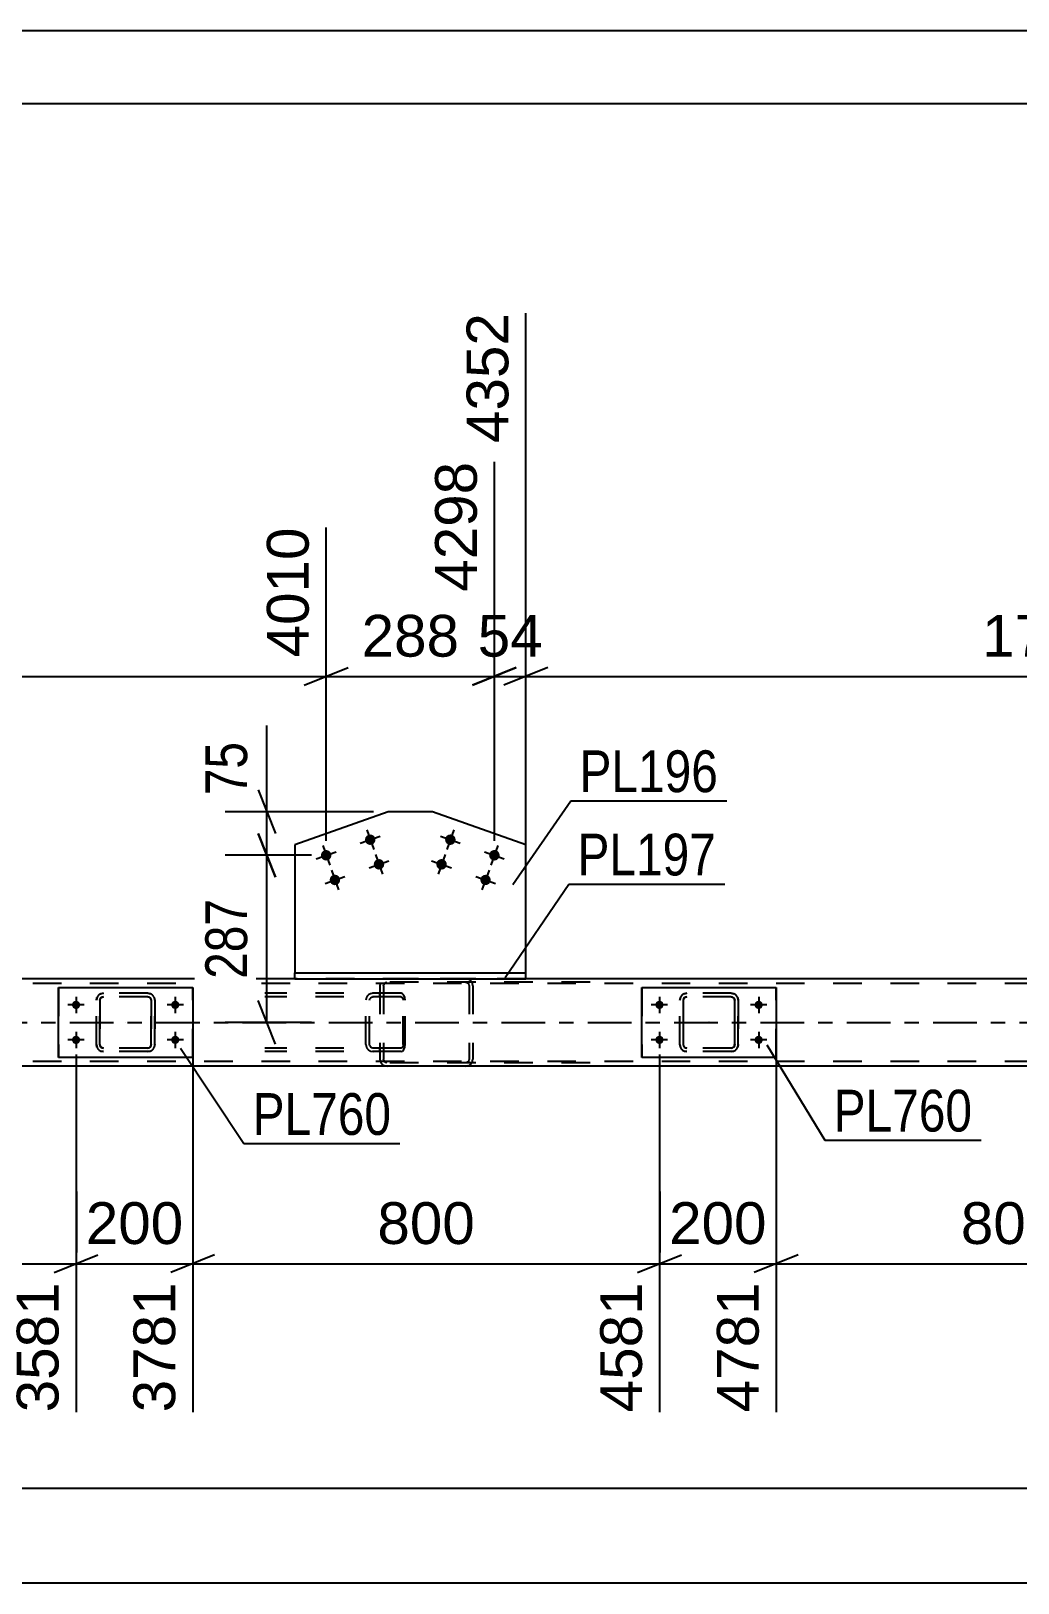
# Model space of a CAD drawing. Header units: millimetres. Extents: x -88 to 753, y -403 to 191.
# Drawn here: x 124.5 to 192.1, y 84.7 to 191.1 of the extents above; entities that cross this region are included whole.
import ezdxf

# ---------------------------------------------------------------- set-up
doc = ezdxf.new("R2010")
doc.units = ezdxf.units.MM
doc.linetypes.add('DXK_LINE_DOT2', pattern=[3.9198, 1.9599, -1.9599])
doc.linetypes.add('DXK_LINE_DOT3', pattern=[5.9187, 2.979, -0.9799, 0.9799, -0.9799])
doc.styles.add('Arial', font='arial.ttf', dxfattribs={"height": 0.2})
doc.styles.add('Arial Narrow', font='ARIALN.TTF', dxfattribs={"height": 0.2})

# ---------------------------------------------------------------- blocks, each defined once
blk = doc.blocks.new('Unknown-317404679-1115')
at = {"color": 5, "linetype": 'Continuous'}
for p, q in [((752.89, 191.12), (-88.11, 191.12)), ((747.89, 186.12), (-83.11, 186.12))]:
    blk.add_line(p, q, dxfattribs=at)
blk = doc.blocks.new('Part-317404679-1722 - 1690')
at = {"color": 7, "linetype": 'DXK_LINE_DOT2'}
for p, q in [((149.85, 125.14), (140.5, 125.14)), ((149.85, 124.9), (140.5, 124.9)), ((147.47, 124.85), (147.44, 124.66)), ((147.44, 121.62), (147.44, 124.66)), ((147.69, 124.66), (147.71, 124.75)), ((147.69, 121.62), (147.69, 124.66)), ((147.71, 124.75), (147.76, 124.83)), ((147.94, 125.14), (147.75, 125.11)), ((147.76, 124.83), (147.84, 124.88)), ((147.84, 124.88), (147.94, 124.9)), ((148.38, 124.9), (148.38, 125.14)), ((149.95, 125.11), (149.85, 125.14)), ((149.85, 124.9), (149.9, 124.88)), ((149.9, 124.88), (149.95, 124.83)), ((150.04, 125), (149.95, 125.11)), ((149.95, 124.83), (149.98, 124.75)), ((149.98, 124.75), (149.99, 124.66)), ((149.99, 121.62), (149.99, 124.66)), ((150.1, 124.85), (150.04, 125)), ((150.12, 124.66), (150.1, 124.85)), ((150.12, 121.62), (150.12, 124.66)), ((149.85, 121.38), (140.5, 121.38)), ((147.44, 121.62), (147.47, 121.44)), ((147.71, 121.53), (147.69, 121.62)), ((147.76, 121.45), (147.71, 121.53)), ((147.84, 121.4), (147.76, 121.45)), ((147.94, 121.38), (147.84, 121.4)), ((148.38, 121.14), (148.38, 121.38)), ((149.9, 121.4), (149.85, 121.38)), ((149.95, 121.45), (149.9, 121.4)), ((149.98, 121.53), (149.95, 121.45)), ((149.99, 121.62), (149.98, 121.53)), ((150.04, 121.28), (150.1, 121.44)), ((150.1, 121.44), (150.12, 121.62)), ((149.85, 121.14), (140.5, 121.14)), ((147.75, 121.18), (147.94, 121.14)), ((149.85, 121.14), (149.95, 121.18)), ((149.95, 121.18), (150.04, 121.28))]:
    blk.add_line(p, q, dxfattribs=at)
for centre, start, end in [((147.92, 124.65), 111.1513, 156.1049), ((147.92, 121.64), 203.8951, 248.8487)]:
    blk.add_arc(centre, 0.492, start, end, dxfattribs=at)
blk = doc.blocks.new('Part-317404679-1706 - 1690')
at = {"color": 2, "linetype": 'Continuous'}
for p, q in [((148.96, 137.59), (142.55, 135.32)), ((151.99, 137.59), (148.96, 137.59)), ((158.4, 135.32), (151.99, 137.59)), ((142.55, 135.32), (142.55, 126.54)), ((158.4, 126.54), (158.4, 135.32))]:
    blk.add_line(p, q, dxfattribs=at)
at = {"color": 7, "linetype": 'DXK_LINE_DOT2'}
blk.add_line((142.55, 126.54), (158.4, 126.54), dxfattribs=at)
blk = doc.blocks.new('Part-317404679-1721 - 1690')
at = {"color": 2, "linetype": 'Continuous'}
for p, q in [((142.55, 126.14), (142.55, 126.54)), ((142.55, 126.54), (158.4, 126.54)), ((142.55, 126.14), (158.4, 126.14)), ((158.4, 126.14), (158.4, 126.54))]:
    blk.add_line(p, q, dxfattribs=at)
blk = doc.blocks.new('Part-317404679-1756 - 1690')
at = {"color": 7, "linetype": 'DXK_LINE_DOT2'}
for p, q in [((128.96, 124.66), (128.99, 124.85)), ((129, 124.85), (128.96, 124.66)), ((128.96, 121.62), (128.96, 124.66)), ((128.96, 124.66), (128.96, 124.66)), ((128.96, 121.62), (128.96, 124.66)), ((129.2, 124.66), (129.22, 124.75)), ((129.22, 124.75), (129.2, 124.66)), ((129.2, 121.62), (129.2, 124.66)), ((129.2, 124.66), (129.2, 124.66)), ((129.2, 124.66), (129.2, 121.62)), ((129.22, 124.75), (129.27, 124.83)), ((129.27, 124.83), (129.22, 124.75)), ((129.25, 125.11), (129.44, 125.14)), ((129.25, 125.11), (129.26, 125.11)), ((129.44, 125.14), (129.26, 125.11)), ((129.27, 124.83), (129.35, 124.88)), ((129.35, 124.88), (129.27, 124.83)), ((129.35, 124.88), (129.44, 124.9)), ((129.44, 124.9), (129.35, 124.88)), ((132.48, 125.14), (129.44, 125.14)), ((132.48, 124.9), (129.44, 124.9)), ((132.48, 125.14), (132.66, 125.11)), ((132.67, 125.11), (132.48, 125.14)), ((132.48, 124.9), (132.57, 124.88)), ((132.57, 124.88), (132.48, 124.9)), ((132.57, 124.88), (132.57, 124.88)), ((132.57, 124.88), (132.65, 124.83)), ((132.65, 124.83), (132.57, 124.88)), ((132.65, 124.83), (132.7, 124.75)), ((132.7, 124.75), (132.65, 124.83)), ((132.7, 124.75), (132.72, 124.66)), ((132.72, 124.66), (132.7, 124.75)), ((132.72, 121.62), (132.72, 124.66)), ((132.72, 124.66), (132.72, 124.66)), ((132.72, 124.66), (132.72, 121.62)), ((132.92, 124.85), (132.96, 124.66)), ((132.96, 124.66), (132.93, 124.85)), ((132.96, 121.62), (132.96, 124.66)), ((132.96, 124.66), (132.96, 124.66)), ((132.96, 124.66), (132.96, 121.62)), ((128.96, 121.62), (128.96, 121.62)), ((128.99, 121.44), (128.96, 121.62)), ((128.96, 121.62), (129, 121.44)), ((129.2, 121.62), (129.2, 121.62)), ((129.22, 121.53), (129.2, 121.62)), ((129.2, 121.62), (129.22, 121.53)), ((129.27, 121.45), (129.22, 121.53)), ((129.22, 121.53), (129.27, 121.45)), ((129.35, 121.4), (129.27, 121.45)), ((129.27, 121.45), (129.35, 121.4)), ((129.44, 121.38), (129.35, 121.4)), ((129.35, 121.4), (129.44, 121.38)), ((132.48, 121.38), (129.44, 121.38)), ((132.57, 121.4), (132.48, 121.38)), ((132.48, 121.38), (132.57, 121.4)), ((132.65, 121.45), (132.57, 121.4)), ((132.57, 121.4), (132.65, 121.45)), ((132.57, 121.4), (132.57, 121.4)), ((132.7, 121.53), (132.65, 121.45)), ((132.65, 121.45), (132.7, 121.53)), ((132.72, 121.62), (132.7, 121.53)), ((132.7, 121.53), (132.72, 121.62)), ((132.72, 121.62), (132.72, 121.62)), ((132.96, 121.62), (132.92, 121.44)), ((132.93, 121.44), (132.96, 121.62)), ((132.96, 121.62), (132.96, 121.62)), ((129.25, 121.18), (129.26, 121.18)), ((129.44, 121.14), (129.25, 121.18)), ((129.26, 121.18), (129.44, 121.14)), ((132.48, 121.14), (129.44, 121.14)), ((132.66, 121.18), (132.48, 121.14)), ((132.48, 121.14), (132.67, 121.18))]:
    blk.add_line(p, q, dxfattribs=at)
at = {"color": 7, "linetype": 'DXK_LINE_DOT3'}
blk.add_line((130.96, 123.14), (130.95, 123.14), dxfattribs=at)
at = {"color": 7, "linetype": 'DXK_LINE_DOT2'}
for centre, start, end in [((129.44, 124.66), 112.5, 157.5), ((129.44, 124.66), 112.5, 157.5), ((132.48, 124.66), 22.5, 67.5), ((132.48, 124.66), 22.5, 67.5), ((129.44, 121.62), 202.5, 247.5), ((129.44, 121.62), 202.5, 247.5), ((132.48, 121.62), 292.5, 337.5), ((132.48, 121.62), 292.5, 337.5)]:
    blk.add_arc(centre, 0.48, start, end, dxfattribs=at)
blk = doc.blocks.new('Part-317404679-1833 - 1690')
at = {"color": 2, "linetype": 'Continuous'}
for p, q in [((126.36, 120.74), (126.36, 125.54)), ((126.36, 125.54), (126.36, 125.54)), ((126.36, 125.54), (135.56, 125.54)), ((135.56, 125.54), (135.56, 120.74)), ((126.36, 120.74), (126.36, 120.74)), ((135.56, 120.74), (126.36, 120.74))]:
    blk.add_line(p, q, dxfattribs=at)
at = {"color": 7, "linetype": 'DXK_LINE_DOT2'}
for p, q in [((126.36, 125.54), (126.36, 120.74)), ((126.36, 125.54), (126.36, 125.54)), ((135.56, 120.74), (135.56, 125.54)), ((126.36, 120.74), (126.36, 120.74))]:
    blk.add_line(p, q, dxfattribs=at)
blk = doc.blocks.new('Bolt-317404679-1870 - 1690')
at = {"linetype": 'Continuous'}
for points in [[(153.56, 135.55, -1), (152.88, 135.79, -1)], [(152.96, 133.86, -1), (152.28, 134.1, -1)], [(156.58, 134.48, -1), (155.9, 134.72, -1)], [(155.97, 132.79, -1), (155.3, 133.03, -1)]]:
    blk.add_hatch(color=1, dxfattribs=at).paths.add_polyline_path(points)
at = {"color": 1, "linetype": 'Continuous'}
for p, q in [((153.46, 136.35), (152.98, 134.99)), ((152.54, 135.91), (153.9, 135.43)), ((156.48, 135.28), (156, 133.92)), ((151.94, 134.22), (153.3, 133.74)), ((152.86, 134.65), (152.38, 133.3)), ((155.56, 134.84), (156.92, 134.36)), ((154.96, 133.15), (156.31, 132.67)), ((155.88, 133.58), (155.39, 132.23))]:
    blk.add_line(p, q, dxfattribs=at)
blk = doc.blocks.new('Bolt-317404679-1871 - 1690')
at = {"linetype": 'Continuous'}
for points in [[(127.28, 124.34), (127.29, 124.4), (127.31, 124.46), (127.34, 124.51), (127.37, 124.55), (127.42, 124.59), (127.48, 124.61), (127.53, 124.62), (127.59, 124.62), (127.65, 124.61), (127.7, 124.59), (127.75, 124.55), (127.79, 124.51), (127.82, 124.46), (127.84, 124.4), (127.84, 124.34), (127.84, 124.28), (127.82, 124.23), (127.79, 124.18), (127.75, 124.13), (127.7, 124.1), (127.65, 124.08), (127.59, 124.06), (127.53, 124.06), (127.48, 124.08), (127.42, 124.1), (127.37, 124.13), (127.34, 124.18), (127.31, 124.23), (127.29, 124.28)], [(134.08, 124.34), (134.09, 124.4), (134.11, 124.46), (134.14, 124.51), (134.17, 124.55), (134.22, 124.59), (134.28, 124.61), (134.33, 124.62), (134.39, 124.62), (134.45, 124.61), (134.5, 124.59), (134.55, 124.55), (134.59, 124.51), (134.62, 124.46), (134.64, 124.4), (134.64, 124.34), (134.64, 124.28), (134.62, 124.23), (134.59, 124.18), (134.55, 124.13), (134.5, 124.1), (134.45, 124.08), (134.39, 124.06), (134.33, 124.06), (134.28, 124.08), (134.22, 124.1), (134.17, 124.13), (134.14, 124.18), (134.11, 124.23), (134.09, 124.28)], [(127.28, 121.94), (127.29, 122), (127.31, 122.06), (127.34, 122.11), (127.37, 122.15), (127.42, 122.19), (127.48, 122.21), (127.53, 122.22), (127.59, 122.22), (127.65, 122.21), (127.7, 122.19), (127.75, 122.15), (127.79, 122.11), (127.82, 122.06), (127.84, 122), (127.84, 121.94), (127.84, 121.88), (127.82, 121.83), (127.79, 121.78), (127.75, 121.73), (127.7, 121.7), (127.65, 121.68), (127.59, 121.66), (127.53, 121.66), (127.48, 121.68), (127.42, 121.7), (127.37, 121.73), (127.34, 121.78), (127.31, 121.83), (127.29, 121.88)], [(134.08, 121.94), (134.09, 122), (134.11, 122.06), (134.14, 122.11), (134.17, 122.15), (134.22, 122.19), (134.28, 122.21), (134.33, 122.22), (134.39, 122.22), (134.45, 122.21), (134.5, 122.19), (134.55, 122.15), (134.59, 122.11), (134.62, 122.06), (134.64, 122), (134.64, 121.94), (134.64, 121.88), (134.62, 121.83), (134.59, 121.78), (134.55, 121.73), (134.5, 121.7), (134.45, 121.68), (134.39, 121.66), (134.33, 121.66), (134.28, 121.68), (134.22, 121.7), (134.17, 121.73), (134.14, 121.78), (134.11, 121.83), (134.09, 121.88)]]:
    blk.add_hatch(color=1, dxfattribs=at).paths.add_polyline_path(points)
at = {"color": 1, "linetype": 'Continuous'}
for p, q in [((127.56, 124.9), (127.56, 123.78)), ((134.36, 124.9), (134.36, 123.78)), ((128.12, 124.34), (127, 124.34)), ((134.92, 124.34), (133.8, 124.34)), ((127.56, 122.5), (127.56, 121.38)), ((134.36, 122.5), (134.36, 121.38)), ((128.12, 121.94), (127, 121.94)), ((134.92, 121.94), (133.8, 121.94))]:
    blk.add_line(p, q, dxfattribs=at)
blk = doc.blocks.new('Bolt-317404679-1898 - 1690')
at = {"linetype": 'Continuous'}
for points in [[(148.07, 135.79, -1), (147.39, 135.55, -1)], [(145.05, 134.72, -1), (144.37, 134.48, -1)], [(148.67, 134.1, -1), (147.99, 133.86, -1)], [(145.65, 133.03, -1), (144.97, 132.79, -1)]]:
    blk.add_hatch(color=1, dxfattribs=at).paths.add_polyline_path(points)
at = {"color": 1, "linetype": 'Continuous'}
for p, q in [((147.49, 136.35), (147.97, 134.99)), ((144.47, 135.28), (144.95, 133.92)), ((147.05, 135.43), (148.41, 135.91)), ((144.03, 134.36), (145.39, 134.84)), ((147.65, 133.74), (149.01, 134.22)), ((148.09, 134.65), (148.57, 133.3)), ((144.63, 132.67), (145.99, 133.15)), ((145.07, 133.58), (145.55, 132.23))]:
    blk.add_line(p, q, dxfattribs=at)
blk = doc.blocks.new('Part-317404679-1909 - 1690')
at = {"color": 7, "linetype": 'DXK_LINE_DOT2'}
for p, q in [((148.41, 125.8), (148.38, 125.66)), ((148.38, 125.66), (148.38, 120.62)), ((148.42, 125.85), (148.41, 125.8)), ((148.64, 125.66), (148.66, 125.75)), ((148.64, 125.66), (148.64, 120.62)), ((148.66, 125.75), (148.72, 125.83)), ((148.9, 126.14), (148.7, 126.11)), ((148.72, 125.83), (148.8, 125.88)), ((148.8, 125.88), (148.9, 125.9)), ((162.8, 126.14), (148.9, 126.14)), ((162.8, 125.9), (148.9, 125.9)), ((154.45, 126.11), (154.26, 126.14)), ((154.26, 125.9), (154.36, 125.88)), ((154.36, 125.88), (154.44, 125.83)), ((154.44, 125.83), (154.5, 125.75)), ((154.5, 125.75), (154.51, 125.66)), ((154.51, 125.66), (154.51, 120.62)), ((154.74, 125.8), (154.73, 125.85)), ((154.77, 125.66), (154.74, 125.8)), ((154.77, 125.66), (154.77, 120.62)), ((148.38, 120.62), (148.4, 120.54)), ((148.4, 120.54), (148.42, 120.44)), ((148.66, 120.53), (148.64, 120.62)), ((148.72, 120.45), (148.66, 120.53)), ((148.8, 120.4), (148.72, 120.45)), ((148.9, 120.38), (148.8, 120.4)), ((162.8, 120.38), (148.9, 120.38)), ((154.36, 120.4), (154.26, 120.38)), ((154.44, 120.45), (154.36, 120.4)), ((154.5, 120.53), (154.44, 120.45)), ((154.51, 120.62), (154.5, 120.53)), ((154.73, 120.44), (154.75, 120.54)), ((154.75, 120.54), (154.77, 120.62)), ((148.7, 120.18), (148.9, 120.14)), ((162.8, 120.14), (148.9, 120.14)), ((154.26, 120.14), (154.45, 120.18))]:
    blk.add_line(p, q, dxfattribs=at)
for centre, start, end in [((154.28, 125.64), 24.32, 69.2417), ((148.88, 120.64), 204.32, 249.2417), ((154.28, 120.64), 290.7583, 335.68)]:
    blk.add_arc(centre, 0.496, start, end, dxfattribs=at)
blk = doc.blocks.new('Part-317404679-1937 - 1690')
at = {"color": 2, "linetype": 'Continuous'}
for p, q in [((166.36, 120.74), (166.36, 125.54)), ((166.36, 125.54), (166.36, 125.54)), ((166.36, 125.54), (175.56, 125.54)), ((175.56, 125.54), (175.56, 120.74)), ((166.36, 120.74), (166.36, 120.74)), ((175.56, 120.74), (166.36, 120.74))]:
    blk.add_line(p, q, dxfattribs=at)
at = {"color": 7, "linetype": 'DXK_LINE_DOT2'}
for p, q in [((166.36, 125.54), (166.36, 120.74)), ((166.36, 125.54), (166.36, 125.54)), ((175.56, 120.74), (175.56, 125.54)), ((166.36, 120.74), (166.36, 120.74))]:
    blk.add_line(p, q, dxfattribs=at)
blk = doc.blocks.new('Part-317404679-1938 - 1690')
at = {"color": 7, "linetype": 'DXK_LINE_DOT2'}
for p, q in [((168.95, 124.66), (168.99, 124.85)), ((168.95, 124.66), (168.96, 124.66)), ((168.95, 121.62), (168.95, 124.66)), ((169, 124.85), (168.96, 124.66)), ((168.96, 121.62), (168.96, 124.66)), ((169.21, 124.75), (169.19, 124.66)), ((169.2, 124.66), (169.19, 124.66)), ((169.19, 124.66), (169.19, 121.62)), ((169.2, 124.66), (169.22, 124.75)), ((169.2, 121.62), (169.2, 124.66)), ((169.26, 124.83), (169.21, 124.75)), ((169.22, 124.75), (169.27, 124.83)), ((169.25, 125.11), (169.43, 125.14)), ((169.25, 125.11), (169.26, 125.11)), ((169.44, 125.14), (169.26, 125.11)), ((169.34, 124.88), (169.26, 124.83)), ((169.27, 124.83), (169.35, 124.88)), ((169.43, 124.9), (169.34, 124.88)), ((169.35, 124.88), (169.44, 124.9)), ((172.48, 125.14), (169.43, 125.14)), ((172.48, 124.9), (169.43, 124.9)), ((172.47, 125.14), (172.66, 125.11)), ((172.57, 124.88), (172.47, 124.9)), ((172.66, 125.11), (172.48, 125.14)), ((172.48, 124.9), (172.57, 124.88)), ((172.57, 124.88), (172.57, 124.88)), ((172.57, 124.88), (172.65, 124.83)), ((172.64, 124.83), (172.57, 124.88)), ((172.7, 124.75), (172.64, 124.83)), ((172.65, 124.83), (172.7, 124.75)), ((172.7, 124.75), (172.72, 124.66)), ((172.71, 124.66), (172.7, 124.75)), ((172.72, 124.66), (172.71, 124.66)), ((172.71, 124.66), (172.71, 121.62)), ((172.72, 121.62), (172.72, 124.66)), ((172.92, 124.85), (172.95, 124.66)), ((172.96, 124.66), (172.92, 124.85)), ((172.96, 124.66), (172.95, 124.66)), ((172.95, 124.66), (172.95, 121.62)), ((172.96, 121.62), (172.96, 124.66)), ((168.96, 121.62), (168.95, 121.62)), ((168.99, 121.44), (168.95, 121.62)), ((168.96, 121.62), (169, 121.44)), ((169.19, 121.62), (169.2, 121.62)), ((169.19, 121.62), (169.21, 121.53)), ((169.22, 121.53), (169.2, 121.62)), ((169.21, 121.53), (169.26, 121.45)), ((169.27, 121.45), (169.22, 121.53)), ((169.26, 121.45), (169.34, 121.4)), ((169.35, 121.4), (169.27, 121.45)), ((169.34, 121.4), (169.43, 121.38)), ((169.44, 121.38), (169.35, 121.4)), ((172.48, 121.38), (169.43, 121.38)), ((172.47, 121.38), (172.57, 121.4)), ((172.57, 121.4), (172.48, 121.38)), ((172.65, 121.45), (172.57, 121.4)), ((172.57, 121.4), (172.64, 121.45)), ((172.57, 121.4), (172.57, 121.4)), ((172.64, 121.45), (172.7, 121.53)), ((172.7, 121.53), (172.65, 121.45)), ((172.72, 121.62), (172.7, 121.53)), ((172.7, 121.53), (172.71, 121.62)), ((172.71, 121.62), (172.72, 121.62)), ((172.95, 121.62), (172.92, 121.44)), ((172.92, 121.44), (172.96, 121.62)), ((172.95, 121.62), (172.96, 121.62)), ((169.25, 121.18), (169.26, 121.18)), ((169.43, 121.14), (169.25, 121.18)), ((169.26, 121.18), (169.44, 121.14)), ((172.48, 121.14), (169.43, 121.14)), ((172.66, 121.18), (172.47, 121.14)), ((172.48, 121.14), (172.66, 121.18))]:
    blk.add_line(p, q, dxfattribs=at)
at = {"color": 7, "linetype": 'DXK_LINE_DOT3'}
blk.add_line((170.96, 123.14), (170.95, 123.14), dxfattribs=at)
at = {"color": 7, "linetype": 'DXK_LINE_DOT2'}
for centre, start, end in [((169.43, 124.66), 112.5, 157.5), ((169.44, 124.66), 112.5, 157.5), ((172.47, 124.66), 22.5, 67.5), ((172.48, 124.66), 22.5, 67.5), ((169.43, 121.62), 202.5, 247.5), ((169.44, 121.62), 202.5, 247.5), ((172.47, 121.62), 292.5, 337.5), ((172.48, 121.62), 292.5, 337.5)]:
    blk.add_arc(centre, 0.48, start, end, dxfattribs=at)
blk = doc.blocks.new('Part-317404679-1950 - 1690')
at = {"color": 7, "linetype": 'DXK_LINE_DOT2'}
for p, q in [((616.53, 125.82), (38.36, 125.82)), ((158.4, 126.14), (142.55, 126.14)), ((616.53, 120.46), (38.36, 120.46))]:
    blk.add_line(p, q, dxfattribs=at)
at = {"color": 2, "linetype": 'Continuous'}
for p, q in [((142.55, 126.14), (72.92, 126.14)), ((227.68, 126.14), (158.4, 126.14)), ((612.53, 120.14), (38.36, 120.14))]:
    blk.add_line(p, q, dxfattribs=at)
at = {"color": 7, "linetype": 'DXK_LINE_DOT3'}
blk.add_line((38.36, 123.14), (616.53, 123.14), dxfattribs=at)
blk = doc.blocks.new('Bolt-317404679-1970 - 1690')
at = {"linetype": 'Continuous'}
for points in [[(167.28, 124.34), (167.29, 124.4), (167.3, 124.46), (167.33, 124.51), (167.37, 124.55), (167.42, 124.59), (167.47, 124.61), (167.53, 124.62), (167.59, 124.62), (167.65, 124.61), (167.7, 124.59), (167.75, 124.55), (167.79, 124.51), (167.81, 124.46), (167.83, 124.4), (167.84, 124.34), (167.83, 124.28), (167.81, 124.23), (167.79, 124.18), (167.75, 124.13), (167.7, 124.1), (167.65, 124.08), (167.59, 124.06), (167.53, 124.06), (167.47, 124.08), (167.42, 124.1), (167.37, 124.13), (167.33, 124.18), (167.3, 124.23), (167.29, 124.28)], [(174.08, 124.34), (174.09, 124.4), (174.1, 124.46), (174.13, 124.51), (174.17, 124.55), (174.22, 124.59), (174.27, 124.61), (174.33, 124.62), (174.39, 124.62), (174.45, 124.61), (174.5, 124.59), (174.55, 124.55), (174.59, 124.51), (174.61, 124.46), (174.63, 124.4), (174.64, 124.34), (174.63, 124.28), (174.61, 124.23), (174.59, 124.18), (174.55, 124.13), (174.5, 124.1), (174.45, 124.08), (174.39, 124.06), (174.33, 124.06), (174.27, 124.08), (174.22, 124.1), (174.17, 124.13), (174.13, 124.18), (174.1, 124.23), (174.09, 124.28)], [(167.28, 121.94), (167.29, 122), (167.3, 122.06), (167.33, 122.11), (167.37, 122.15), (167.42, 122.19), (167.47, 122.21), (167.53, 122.22), (167.59, 122.22), (167.65, 122.21), (167.7, 122.19), (167.75, 122.15), (167.79, 122.11), (167.81, 122.06), (167.83, 122), (167.84, 121.94), (167.83, 121.88), (167.81, 121.83), (167.79, 121.78), (167.75, 121.73), (167.7, 121.7), (167.65, 121.68), (167.59, 121.66), (167.53, 121.66), (167.47, 121.68), (167.42, 121.7), (167.37, 121.73), (167.33, 121.78), (167.3, 121.83), (167.29, 121.88)], [(174.08, 121.94), (174.09, 122), (174.1, 122.06), (174.13, 122.11), (174.17, 122.15), (174.22, 122.19), (174.27, 122.21), (174.33, 122.22), (174.39, 122.22), (174.45, 122.21), (174.5, 122.19), (174.55, 122.15), (174.59, 122.11), (174.61, 122.06), (174.63, 122), (174.64, 121.94), (174.63, 121.88), (174.61, 121.83), (174.59, 121.78), (174.55, 121.73), (174.5, 121.7), (174.45, 121.68), (174.39, 121.66), (174.33, 121.66), (174.27, 121.68), (174.22, 121.7), (174.17, 121.73), (174.13, 121.78), (174.1, 121.83), (174.09, 121.88)]]:
    blk.add_hatch(color=1, dxfattribs=at).paths.add_polyline_path(points)
at = {"color": 1, "linetype": 'Continuous'}
for p, q in [((167.56, 124.9), (167.56, 123.78)), ((174.36, 124.9), (174.36, 123.78)), ((168.12, 124.34), (167, 124.34)), ((174.92, 124.34), (173.8, 124.34)), ((167.56, 122.5), (167.56, 121.38)), ((174.36, 122.5), (174.36, 121.38)), ((168.12, 121.94), (167, 121.94)), ((174.92, 121.94), (173.8, 121.94))]:
    blk.add_line(p, q, dxfattribs=at)
blk = doc.blocks.new('StraightDimension-317404679-13838 - 1690')
at = {"color": 7, "linetype": 'Continuous'}
for p, q in [((167.56, 120.94), (167.56, 96.41)), ((175.56, 120.94), (175.56, 96.41)), ((166.06, 106), (169.06, 107.2)), ((167.56, 106.6), (175.56, 106.6)), ((177.06, 107.2), (174.06, 106))]:
    blk.add_line(p, q, dxfattribs=at)
at = {"color": 0}
blk.add_wipeout([(175.49, 107.35), (175.49, 111.55), (167.62, 111.55), (167.62, 107.35)], dxfattribs=at)
at = {"color": 0, "linetype": 'Continuous'}
blk.add_wipeout([(174.96, 105.9), (170.76, 105.9), (170.76, 95.81), (174.96, 95.81)], dxfattribs=at)
at = {"color": 3, "style": 'Arial'}
blk.add_text('200', height=2.865, dxfattribs=at).set_placement((168.22, 107.95))
at = {"color": 3, "linetype": 'Continuous', "style": 'Arial'}
blk.add_text('4781', height=2.865, rotation=90.0002, dxfattribs=at).set_placement((174.36, 96.41))
blk = doc.blocks.new('StraightDimension-317404679-14705 - 1690')
at = {"color": 7, "linetype": 'Continuous'}
for p, q in [((140.64, 137.59), (140.64, 143.5)), ((140.64, 137.59), (140.64, 143.5)), ((140.04, 139.09), (141.24, 136.09)), ((147.96, 137.59), (137.79, 137.59)), ((140.64, 134.6), (140.64, 137.59)), ((141.24, 133.1), (140.04, 136.1)), ((143.71, 134.6), (137.79, 134.6))]:
    blk.add_line(p, q, dxfattribs=at)
at = {"color": 0}
blk.add_wipeout([(139.89, 142.98), (135.69, 142.98), (135.69, 138.12), (139.89, 138.12)], dxfattribs=at)
at = {"color": 3, "style": 'Arial Narrow'}
blk.add_text('75', height=2.863, rotation=90.0002, dxfattribs=at).set_placement((139.29, 138.72))
blk = doc.blocks.new('StraightDimension-317404679-14706 - 1690')
at = {"color": 7, "linetype": 'Continuous'}
for p, q in [((140.04, 136.1), (141.24, 133.1)), ((143.71, 134.6), (137.79, 134.6)), ((140.64, 123.14), (140.64, 134.6)), ((141.24, 121.64), (140.04, 124.64)), ((143.71, 123.14), (137.79, 123.14))]:
    blk.add_line(p, q, dxfattribs=at)
at = {"color": 0}
blk.add_wipeout([(139.89, 132.21), (135.69, 132.21), (135.69, 125.53), (139.89, 125.53)], dxfattribs=at)
at = {"color": 3, "style": 'Arial Narrow'}
blk.add_text('287', height=2.863, rotation=90.0002, dxfattribs=at).set_placement((139.29, 126.13))
blk = doc.blocks.new('StraightDimension-317404679-7105 - 1690')
at = {"color": 7, "linetype": 'Continuous'}
for p, q in [((158.4, 128.71), (158.4, 171.77)), ((156.24, 135.6), (156.24, 161.57)), ((154.74, 146.27), (157.74, 147.47)), ((156.24, 146.87), (158.4, 146.87)), ((159.9, 147.47), (156.9, 146.27))]:
    blk.add_line(p, q, dxfattribs=at)
at = {"color": 0, "linetype": 'Continuous'}
blk.add_wipeout([(157.8, 172.37), (153.6, 172.37), (153.6, 162.27), (157.8, 162.27)], dxfattribs=at)
at = {"color": 3, "linetype": 'Continuous', "style": 'Arial'}
blk.add_text('4352', height=2.865, rotation=90.0002, dxfattribs=at).set_placement((157.2, 162.87))
at = {"color": 0}
blk.add_wipeout([(160.14, 147.62), (160.14, 151.82), (154.5, 151.82), (154.5, 147.62)], dxfattribs=at)
at = {"color": 3, "style": 'Arial'}
blk.add_text('54', height=2.865, dxfattribs=at).set_placement((155.1, 148.22))
blk = doc.blocks.new('StraightDimension-317404679-2515 - 1690')
at = {"color": 7, "linetype": 'Continuous'}
blk.add_line((0.16, 84.71), (617.33, 84.71), dxfattribs=at)
blk = doc.blocks.new('StraightDimension-317404679-2569 - 1690')
at = {"color": 7, "linetype": 'Continuous'}
blk.add_line((0.96, 91.21), (616.53, 91.21), dxfattribs=at)
blk = doc.blocks.new('StraightDimension-317404679-7104 - 1690')
at = {"color": 7, "linetype": 'Continuous'}
for p, q in [((158.4, 128.71), (158.4, 171.77)), ((229.85, 135.6), (229.85, 157.07)), ((159.9, 147.47), (156.9, 146.27)), ((158.4, 146.87), (229.85, 146.87)), ((228.35, 146.27), (231.35, 147.47))]:
    blk.add_line(p, q, dxfattribs=at)
at = {"color": 0}
blk.add_wipeout([(199.17, 147.62), (199.17, 151.82), (189.08, 151.82), (189.08, 147.62)], dxfattribs=at)
at = {"color": 3, "style": 'Arial'}
blk.add_text('1786', height=2.865, dxfattribs=at).set_placement((189.68, 148.22))
at = {"color": 0, "linetype": 'Continuous'}
blk.add_wipeout([(229.25, 157.67), (225.05, 157.67), (225.05, 147.57), (229.25, 147.57)], dxfattribs=at)
at = {"color": 3, "linetype": 'Continuous', "style": 'Arial'}
blk.add_text('6138', height=2.865, rotation=90.0002, dxfattribs=at).set_placement((228.65, 148.17))
blk = doc.blocks.new('StraightDimension-317404679-7106 - 1690')
at = {"color": 7, "linetype": 'Continuous'}
for p, q in [((156.24, 135.6), (156.24, 161.57)), ((144.71, 135.6), (144.71, 157.07)), ((143.21, 146.27), (146.21, 147.47)), ((144.71, 146.87), (156.24, 146.87)), ((157.74, 147.47), (154.74, 146.27))]:
    blk.add_line(p, q, dxfattribs=at)
at = {"color": 0}
blk.add_wipeout([(154.41, 147.62), (154.41, 151.82), (146.54, 151.82), (146.54, 147.62)], dxfattribs=at)
at = {"color": 3, "style": 'Arial'}
blk.add_text('288', height=2.865, dxfattribs=at).set_placement((147.14, 148.22))
at = {"color": 0, "linetype": 'Continuous'}
blk.add_wipeout([(155.64, 162.17), (151.44, 162.17), (151.44, 152.07), (155.64, 152.07)], dxfattribs=at)
at = {"color": 3, "linetype": 'Continuous', "style": 'Arial'}
blk.add_text('4298', height=2.865, rotation=90.0002, dxfattribs=at).set_placement((155.04, 152.67))
blk = doc.blocks.new('StraightDimension-317404679-7107 - 1690')
at = {"color": 7, "linetype": 'Continuous'}
for p, q in [((72.92, 128.44), (72.92, 171.77)), ((144.71, 135.6), (144.71, 157.07)), ((74.42, 147.47), (71.42, 146.27)), ((72.92, 146.87), (144.71, 146.87)), ((143.21, 146.27), (146.21, 147.47))]:
    blk.add_line(p, q, dxfattribs=at)
at = {"color": 0}
blk.add_wipeout([(113.86, 147.62), (113.86, 151.82), (103.77, 151.82), (103.77, 147.62)], dxfattribs=at)
at = {"color": 3, "style": 'Arial'}
blk.add_text('1795', height=2.865, dxfattribs=at).set_placement((104.37, 148.22))
at = {"color": 0, "linetype": 'Continuous'}
blk.add_wipeout([(144.11, 157.67), (139.91, 157.67), (139.91, 147.57), (144.11, 147.57)], dxfattribs=at)
at = {"color": 3, "linetype": 'Continuous', "style": 'Arial'}
blk.add_text('4010', height=2.865, rotation=90.0002, dxfattribs=at).set_placement((143.51, 148.17))
blk = doc.blocks.new('StraightDimension-317404679-13837 - 1690')
at = {"color": 7, "linetype": 'Continuous'}
for p, q in [((175.56, 120.94), (175.56, 96.41)), ((207.56, 120.94), (207.56, 96.41)), ((177.06, 107.2), (174.06, 106)), ((175.56, 106.6), (207.56, 106.6)), ((206.06, 106), (209.06, 107.2))]:
    blk.add_line(p, q, dxfattribs=at)
at = {"color": 0}
blk.add_wipeout([(195.49, 107.35), (195.49, 111.55), (187.62, 111.55), (187.62, 107.35)], dxfattribs=at)
at = {"color": 3, "style": 'Arial'}
blk.add_text('800', height=2.865, dxfattribs=at).set_placement((188.22, 107.95))
at = {"color": 0, "linetype": 'Continuous'}
blk.add_wipeout([(206.96, 105.9), (202.76, 105.9), (202.76, 95.81), (206.96, 95.81)], dxfattribs=at)
at = {"color": 3, "linetype": 'Continuous', "style": 'Arial'}
blk.add_text('5581', height=2.865, rotation=90.0002, dxfattribs=at).set_placement((206.36, 96.41))
blk = doc.blocks.new('StraightDimension-317404679-13839 - 1690')
at = {"color": 7, "linetype": 'Continuous'}
for p, q in [((135.56, 120.94), (135.56, 96.41)), ((167.56, 120.94), (167.56, 96.41)), ((137.06, 107.2), (134.06, 106)), ((135.56, 106.6), (167.56, 106.6)), ((166.06, 106), (169.06, 107.2))]:
    blk.add_line(p, q, dxfattribs=at)
at = {"color": 0}
blk.add_wipeout([(155.5, 107.35), (155.5, 111.55), (147.62, 111.55), (147.62, 107.35)], dxfattribs=at)
at = {"color": 3, "style": 'Arial'}
blk.add_text('800', height=2.865, dxfattribs=at).set_placement((148.22, 107.95))
at = {"color": 0, "linetype": 'Continuous'}
blk.add_wipeout([(166.96, 105.9), (162.76, 105.9), (162.76, 95.81), (166.96, 95.81)], dxfattribs=at)
at = {"color": 3, "linetype": 'Continuous', "style": 'Arial'}
blk.add_text('4581', height=2.865, rotation=90.0002, dxfattribs=at).set_placement((166.36, 96.41))
blk = doc.blocks.new('StraightDimension-317404679-13840 - 1690')
at = {"color": 7, "linetype": 'Continuous'}
for p, q in [((127.56, 120.94), (127.56, 96.41)), ((135.56, 120.94), (135.56, 96.41)), ((126.06, 106), (129.06, 107.2)), ((127.56, 106.6), (135.56, 106.6)), ((137.06, 107.2), (134.06, 106))]:
    blk.add_line(p, q, dxfattribs=at)
at = {"color": 0}
blk.add_wipeout([(135.5, 107.35), (135.5, 111.55), (127.63, 111.55), (127.63, 107.35)], dxfattribs=at)
at = {"color": 0, "linetype": 'Continuous'}
blk.add_wipeout([(134.96, 105.9), (130.76, 105.9), (130.76, 95.81), (134.96, 95.81)], dxfattribs=at)
at = {"color": 3, "style": 'Arial'}
blk.add_text('200', height=2.865, dxfattribs=at).set_placement((128.23, 107.95))
at = {"color": 3, "linetype": 'Continuous', "style": 'Arial'}
blk.add_text('3781', height=2.865, rotation=90.0002, dxfattribs=at).set_placement((134.36, 96.41))
blk = doc.blocks.new('StraightDimension-317404679-13841 - 1690')
at = {"color": 7, "linetype": 'Continuous'}
for p, q in [((95.56, 120.94), (95.56, 96.41)), ((127.56, 120.94), (127.56, 96.41)), ((97.06, 107.2), (94.06, 106)), ((95.56, 106.6), (127.56, 106.6)), ((126.06, 106), (129.06, 107.2))]:
    blk.add_line(p, q, dxfattribs=at)
at = {"color": 0}
blk.add_wipeout([(115.5, 107.35), (115.5, 111.55), (107.63, 111.55), (107.63, 107.35)], dxfattribs=at)
at = {"color": 3, "style": 'Arial'}
blk.add_text('800', height=2.865, dxfattribs=at).set_placement((108.23, 107.95))
at = {"color": 0, "linetype": 'Continuous'}
blk.add_wipeout([(126.96, 105.9), (122.76, 105.9), (122.76, 95.81), (126.96, 95.81)], dxfattribs=at)
at = {"color": 3, "linetype": 'Continuous', "style": 'Arial'}
blk.add_text('3581', height=2.865, rotation=90.0002, dxfattribs=at).set_placement((126.36, 96.41))
blk = doc.blocks.new('Mark-317404679-1702 - 1690')
at = {"color": 30, "linetype": 'Continuous'}
for p, q in [((157.51, 132.59), (161.48, 138.33)), ((161.48, 138.33), (172.18, 138.33))]:
    blk.add_line(p, q, dxfattribs=at)
at = {"color": 0}
blk.add_wipeout([(171.58, 138.93), (171.58, 141.93), (162.08, 141.93), (162.08, 138.93)], dxfattribs=at)
blk.add_wipeout([(171.58, 138.93), (171.58, 141.93), (162.08, 141.93), (162.08, 138.93)], dxfattribs=at)
at = {"color": 3, "style": 'Arial Narrow'}
blk.add_text('PL196', height=2.863, dxfattribs=at).set_placement((162.08, 138.93))
blk = doc.blocks.new('Mark-317404679-1717 - 1690')
at = {"color": 30, "linetype": 'Continuous'}
for p, q in [((156.99, 126.23), (161.34, 132.62)), ((161.34, 132.62), (172.05, 132.62))]:
    blk.add_line(p, q, dxfattribs=at)
at = {"color": 0}
blk.add_wipeout([(171.45, 133.22), (171.45, 136.22), (161.94, 136.22), (161.94, 133.22)], dxfattribs=at)
blk.add_wipeout([(171.45, 133.22), (171.45, 136.22), (161.94, 136.22), (161.94, 133.22)], dxfattribs=at)
at = {"color": 3, "style": 'Arial Narrow'}
blk.add_text('PL197', height=2.863, dxfattribs=at).set_placement((161.94, 133.22))
blk = doc.blocks.new('Mark-317404679-1829 - 1690')
at = {"color": 30, "linetype": 'Continuous'}
for p, q in [((134.73, 121.38), (139.07, 114.83)), ((139.07, 114.83), (149.77, 114.83))]:
    blk.add_line(p, q, dxfattribs=at)
at = {"color": 0}
blk.add_wipeout([(149.17, 115.43), (149.17, 118.43), (139.67, 118.43), (139.67, 115.43)], dxfattribs=at)
blk.add_wipeout([(149.17, 115.43), (149.17, 118.43), (139.67, 118.43), (139.67, 115.43)], dxfattribs=at)
at = {"color": 3, "style": 'Arial Narrow'}
blk.add_text('PL760', height=2.863, dxfattribs=at).set_placement((139.67, 115.43))
blk = doc.blocks.new('Mark-317404679-1933 - 1690')
at = {"color": 30, "linetype": 'Continuous'}
for p, q in [((174.91, 121.61), (178.9, 115.06)), ((178.9, 115.06), (189.61, 115.06))]:
    blk.add_line(p, q, dxfattribs=at)
at = {"color": 0}
blk.add_wipeout([(189.01, 115.66), (189.01, 118.66), (179.5, 118.66), (179.5, 115.66)], dxfattribs=at)
blk.add_wipeout([(189.01, 115.66), (189.01, 118.66), (179.5, 118.66), (179.5, 115.66)], dxfattribs=at)
at = {"color": 3, "style": 'Arial Narrow'}
blk.add_text('PL760', height=2.863, dxfattribs=at).set_placement((179.5, 115.66))

msp = doc.modelspace()

# ---------------------------------------------------------------- block references
for name in ['Unknown-317404679-1115', 'Part-317404679-1706 - 1690', 'Bolt-317404679-1898 - 1690', 'Bolt-317404679-1870 - 1690', 'Part-317404679-1950 - 1690', 'Part-317404679-1721 - 1690', 'Part-317404679-1909 - 1690', 'Part-317404679-1833 - 1690', 'Bolt-317404679-1871 - 1690', 'Part-317404679-1756 - 1690', 'Part-317404679-1722 - 1690', 'Part-317404679-1937 - 1690', 'Bolt-317404679-1970 - 1690', 'Part-317404679-1938 - 1690']:
    msp.add_blockref(name, (0, 0))

# ---------------------------------------------------------------- next in the draw order: block references
for name in ['StraightDimension-317404679-7105 - 1690', 'StraightDimension-317404679-14705 - 1690', 'StraightDimension-317404679-13838 - 1690']:
    msp.add_blockref(name, (0, 0))

# ---------------------------------------------------------------- next in the draw order: block references
for name in ['StraightDimension-317404679-7104 - 1690', 'StraightDimension-317404679-14706 - 1690', 'StraightDimension-317404679-2515 - 1690']:
    msp.add_blockref(name, (0, 0))

# ---------------------------------------------------------------- next in the draw order: block references
for name in ['StraightDimension-317404679-7106 - 1690', 'StraightDimension-317404679-2569 - 1690']:
    msp.add_blockref(name, (0, 0))

# ---------------------------------------------------------------- next in the draw order: block references
for name in ['StraightDimension-317404679-7107 - 1690', 'Mark-317404679-1702 - 1690', 'StraightDimension-317404679-13839 - 1690', 'StraightDimension-317404679-13837 - 1690']:
    msp.add_blockref(name, (0, 0))

# ---------------------------------------------------------------- next in the draw order: block references
for name in ['Mark-317404679-1717 - 1690', 'Mark-317404679-1933 - 1690', 'StraightDimension-317404679-13840 - 1690']:
    msp.add_blockref(name, (0, 0))

# ---------------------------------------------------------------- next in the draw order: block references
for name in ['Mark-317404679-1829 - 1690', 'StraightDimension-317404679-13841 - 1690']:
    msp.add_blockref(name, (0, 0))

doc.saveas('drawing.dxf')
